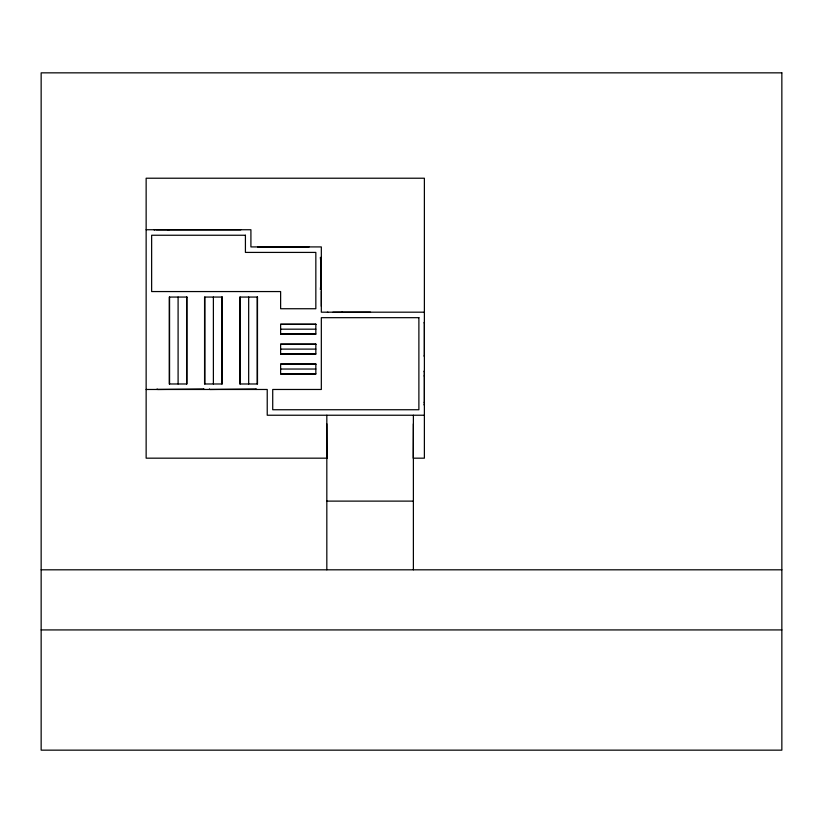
<?xml version="1.0" encoding="UTF-8"?>
<svg xmlns="http://www.w3.org/2000/svg" width="823" height="823" viewBox="0 0 823 823"><rect width="100%" height="100%" fill="white"/><g stroke="black" fill="none" stroke-linecap="round" stroke-linejoin="round"><path stroke-width="1.23" d="M203.435 389.012L157.635 389.474M255.737 389.012L209.937 389.474M424.39 370.926L424.38 405.276L424.257 404.443M370.535 312.184L332.842 312.267M321.33 291.239L321.33 306.3M168.159 230.029L169.024 229.74M424.39 375.422L424.257 376.101M341.72 312.359L342.45 312.184M424.308 371.008L424.257 371.77M146.144 229.74L250.912 229.74L250.912 246.921L321.33 246.921L321.33 312.184L424.38 312.184M240.769 229.833L156.288 229.874M257.64 246.962L309.036 246.962M320.229 257.702L321.207 257.702L321.34 256.879L321.33 290.015L321.207 289.212L320.229 289.212M320.26 258.875L321.135 258.875L321.135 288.029L320.26 288.029M280.622 324.355L315.837 324.355M280.622 329.179L315.837 329.179M280.622 334.004L315.837 334.004M280.622 344.281L315.837 344.281M280.622 349.106L315.837 349.106M280.622 353.931L315.837 353.931M280.622 364.208L315.837 364.208M280.622 369.033L315.837 369.033M280.622 373.858L315.837 373.858M146.144 389.474L267.228 389.474L267.228 415.234L424.38 415.234M326.824 423.824L326.998 458.174M413.383 423.824L413.218 458.174L424.38 458.174L424.38 178.221L146.144 178.221L146.144 458.174L327.215 458.174M326.824 501.114L413.383 501.114M41.15 569.814L781.85 569.814M41.15 629.924L781.85 629.924M424.39 402.91L424.257 402.231M153.963 229.74L154.827 230.029M327.389 312.184L328.12 312.359M424.257 322.997L424.39 322.143L424.39 356.513L424.257 355.659M413.383 415.234L413.383 569.814M326.824 415.234L326.824 569.814M257.208 297.062L257.208 383.981M256.231 388.929L256.231 389.474M248.669 297.062L248.669 383.981M240.121 297.062L240.121 383.981M221.932 297.062L221.932 383.981M213.383 297.062L213.383 383.981M209.433 388.929L209.433 389.474M204.834 297.062L204.834 383.981M203.939 388.929L203.939 389.474M186.646 297.062L186.646 383.981M178.097 297.062L178.097 383.981M169.559 297.062L169.559 383.981M157.131 388.929L157.131 389.474M781.85 72.846L41.15 72.846L41.15 750.154L781.85 750.154L781.85 72.846M245.419 235.244L151.638 235.244L151.638 291.558L280.622 291.558L280.622 308.738L315.837 308.738L315.837 252.414L245.419 252.414L245.419 235.244M186.924 297.062L169.281 297.062L169.281 383.981L186.924 383.981L186.924 297.062M222.2 297.062L204.567 297.062L204.567 383.981L222.2 383.981L222.2 297.062M257.486 297.062L239.843 297.062L239.843 383.981L257.486 383.981L257.486 297.062M418.886 317.678L321.33 317.678L321.33 389.474L272.722 389.474L272.722 409.741L418.886 409.741L418.886 317.678M315.837 324.2L280.622 324.2L280.622 334.159L315.837 334.159L315.837 324.2M315.837 344.127L280.622 344.127L280.622 354.085L315.837 354.085L315.837 344.127M315.837 364.054L280.622 364.054L280.622 374.012L315.837 374.012L315.837 364.054"/></g></svg>
